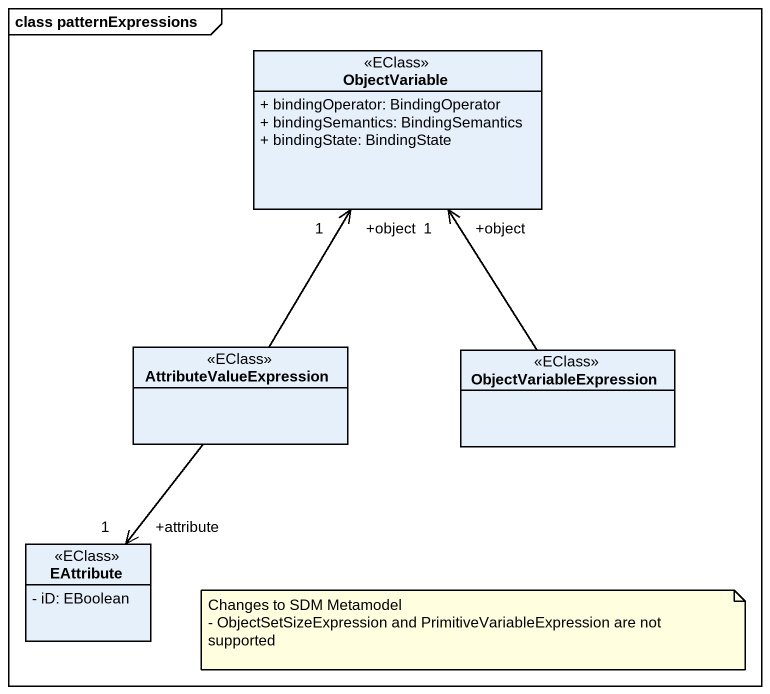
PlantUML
@startuml
mainframe class patternExpressions
hide circle
hide empty members
skinparam classAttributeIconSize 0
class ObjectVariable <<EClass>> {
  + bindingOperator: BindingOperator
  + bindingSemantics: BindingSemantics
  + bindingState: BindingState
}
class AttributeValueExpression <<EClass>>
class ObjectVariableExpression <<EClass>>
class EAttribute <<EClass>> {
  - iD: EBoolean
}
AttributeValueExpression -up-> "+object\n1" ObjectVariable
AttributeValueExpression --> "+attribute\n1" EAttribute
ObjectVariableExpression -up-> "+object\n1" ObjectVariable
note as N1
  Changes to SDM Metamodel
  - ObjectSetSizeExpression and PrimitiveVariableExpression are not supported
end note
@enduml
